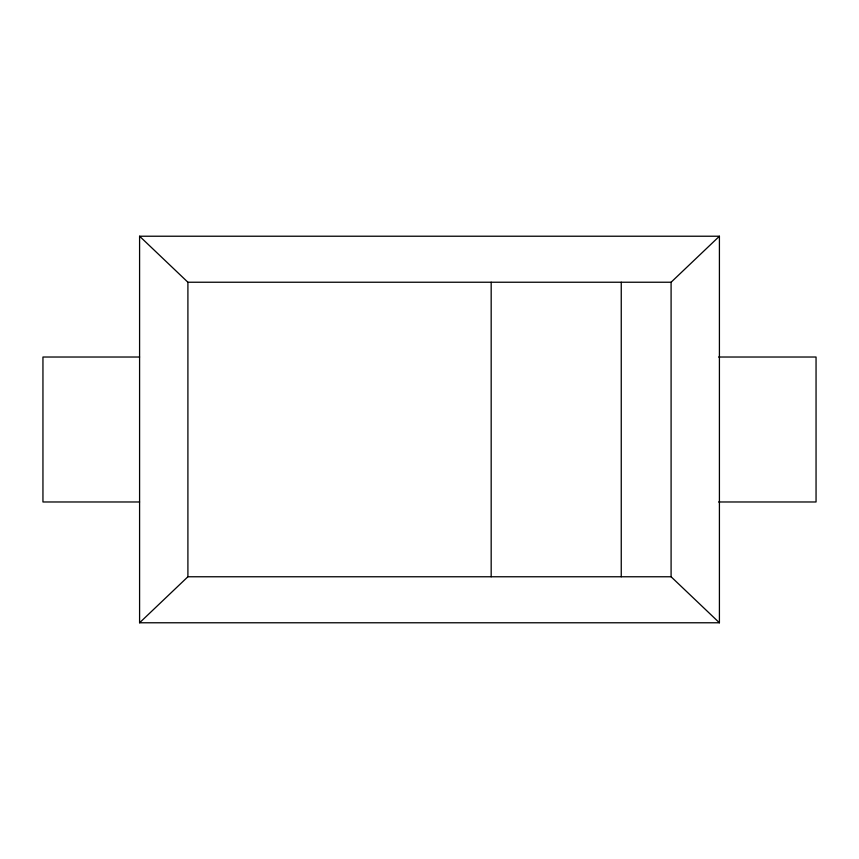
<?xml version="1.0" encoding="UTF-8"?>
<svg xmlns="http://www.w3.org/2000/svg" width="859" height="859" viewBox="0 0 859 859"><rect width="100%" height="100%" fill="white"/><g stroke="black" fill="none" stroke-linecap="round" stroke-linejoin="round"><path stroke-width="1.29" d="M139.588 622.775L187.906 576.765L671.094 576.765L719.413 622.775L719.413 236.225L139.588 236.225L139.588 622.775L719.413 622.775M139.588 236.225L187.906 282.235L671.094 282.235L719.413 236.225M139.588 357.022L42.95 357.022L42.95 501.978L139.588 501.978M718.607 357.022L816.05 357.022L816.05 501.978L718.607 501.978M671.094 282.235L671.094 576.765M621.25 282.235L621.25 576.765M491.176 282.235L491.176 576.765M187.906 282.235L187.906 576.765"/></g></svg>
